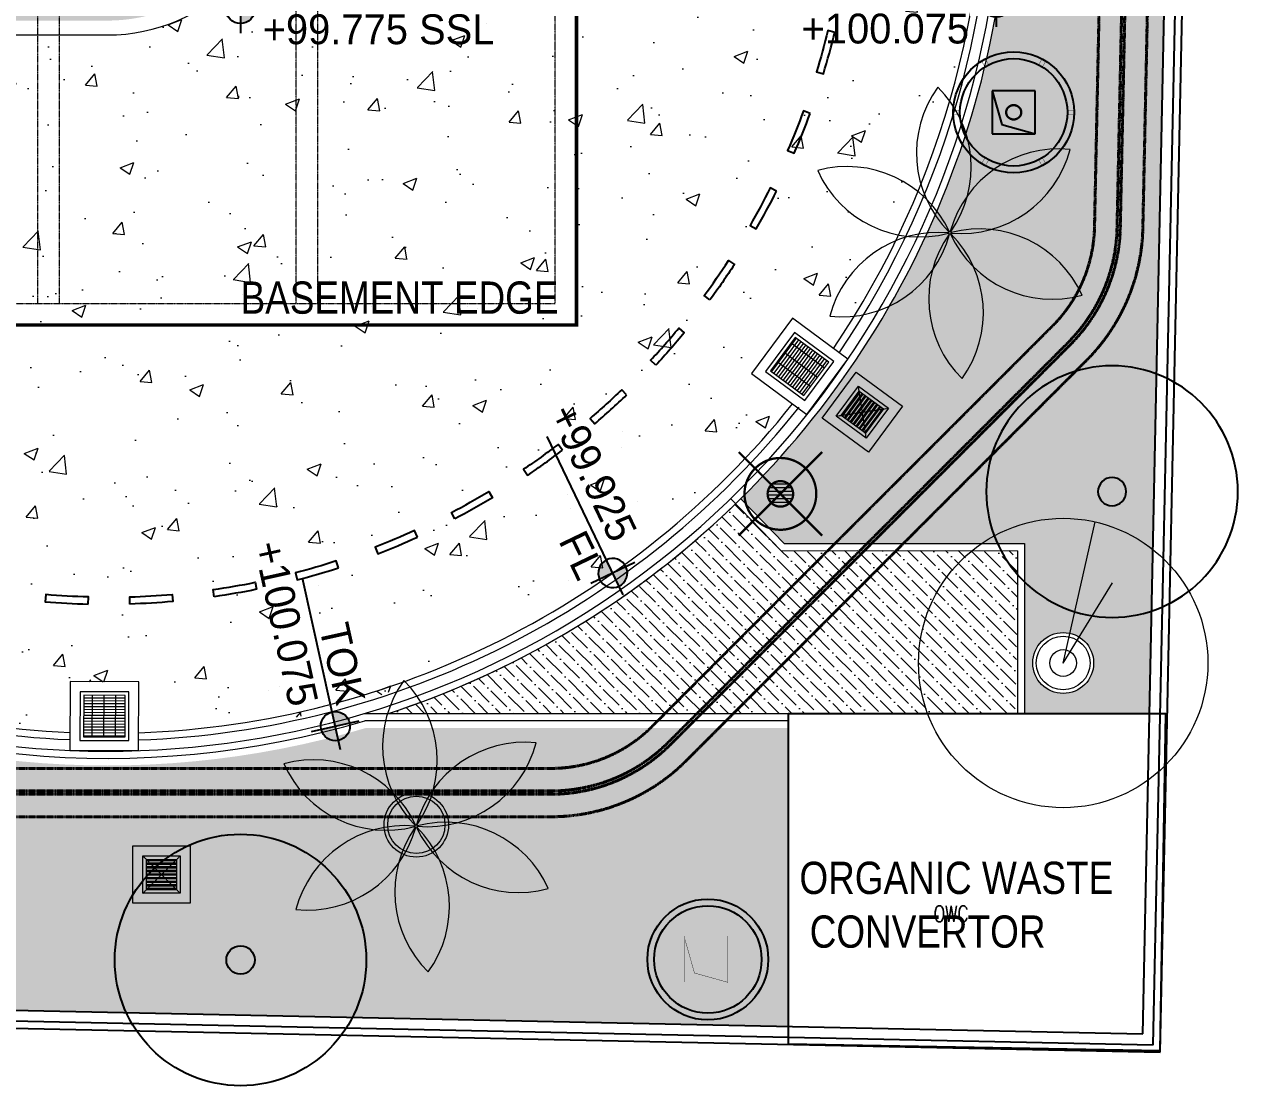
# Model space of a CAD drawing. Header units: millimetres. Extents: x 7964926 to 16080295, y -6277184 to -2986664.
# Drawn here: x 8158425 to 8175355, y -3153706 to -3138886 of the extents above; entities that cross this region are included whole.
import ezdxf

# ---------------------------------------------------------------- set-up
doc = ezdxf.new("R2010")
doc.units = ezdxf.units.MM
doc.header["$LTSCALE"] = 2000
doc.header["$MEASUREMENT"] = 0
for name, pattern in [('( Hidden )', [0.375, 0.25, -0.125]), ('1', [0, 0, 0]), ('DASHDOT', [1, 0.5, -0.25, 0, -0.25]), ('HIDDEN', [0.375, 0.25, -0.125])]:
    doc.linetypes.add(name, pattern=pattern)
for name, color, linetype in [('a-ele 1', 8, 'Continuous'), ('a-text m', 8, 'Continuous'), ('E-TRANCH', 8, 'Continuous'), ('L - proposed trees', 74, 'Continuous'), ('L-FL', 7, 'Continuous'), ('PS$RCP', 8, 'DASHDOT')]:
    doc.layers.add(name, color=color, linetype=linetype)
for name, color, linetype, lineweight in [('BASEMENT EDGE', 4, 'Continuous', 5), ('L - paving', 9, 'Continuous', 5), ('L- existing trees', 76, 'Continuous', 18), ('L-CHAMBERS', 50, 'Continuous', 5), ('L-compound wall', 7, 'Continuous', 20), ('L-ELE 1', 24, 'Continuous', 20), ('L-ELE 2', 30, 'Continuous', 15), ('L-ELE 3', 40, 'Continuous', 9), ('L-ELE 4', 27, 'Continuous', 9), ('L-kerb', 24, 'Continuous', 13), ('L-lights', 213, 'Continuous', 0), ('L-Paver 400x400', 250, '1', 13), ('L-SHRUBS', 96, 'Continuous', 18), ('L-TEXT', 7, 'Continuous', 20), ('STR-Podium Beam', 8, 'Continuous', 15), ('STR-Retaining Wall', 250, 'HIDDEN', 15)]:
    doc.layers.add(name, color=color, linetype=linetype, lineweight=lineweight)
doc.styles.add('a-100 txt m', font='romans.shx', dxfattribs={"width": 0.75, "height": 300})
doc.styles.add('Arial narrow', font='ARIALN.TTF')
doc.styles.add('Century Gothic', font='GOTHIC.TTF')
doc.styles.get("Standard").update_dxf_attribs({"font": 'romans.shx', "width": 0.75})
pattern_1 = [(90, (0, 0), (-141.4213562, 141.4213562), [37.5, -245.3427126]), (45, (0, 0), (-141.4213562373095, 141.4213562373095), [37.5, -162.5]), (135, (0, 0), (-141.4213562373095, -141.4213562373095), [37.5, -162.5])]

# ---------------------------------------------------------------- blocks, each defined once
blk = doc.blocks.new('ertrt')
at = {"layer": 'L- existing trees', "color": 76, "lineweight": 5, "ltscale": 100}
for q in [(0.06719780142966947, 0.2962237633664886), (0.1037855794874414, 0.168169773592127)]:
    blk.add_line((1.77635683940025e-15, 8.881784197001252e-16), q, dxfattribs=at)
blk.add_circle((1.77635683940025e-15, 8.881784197001252e-16), 0.3037500000000001, dxfattribs=at)
at = {"layer": 'L- existing trees', "color": 42, "lineweight": 5, "ltscale": 100}
blk.add_circle((1.77635683940025e-15, 8.881784197001252e-16), 0.02806585742770773, dxfattribs=at)
blk = doc.blocks.new('tree14 pp')
at = {"layer": 'L - proposed trees', "ltscale": 2000}
for radius in [1275.302534825622, 143.4666385081149]:
    blk.add_circle((-1172.818588513415, 1330.713593520573), radius, dxfattribs=at)
blk = doc.blocks.new('plam 1')
at = {"layer": 'L- existing trees'}
blk.add_circle((18691.24329189213, 10681.50307737615), 0.01259822064505469, dxfattribs=at)
for centre, major_axis, ratio, start_param, end_param in [((18692.18483846516, 10682.00705469291), (-0.7551500129593981, 0.7551500129593984), 0.9999999999221821, -0.142479172760305, 1.26503951691869), ((18690.59946198878, 10682.35859462703), (-0.7571085495885552, 0.7571085495885551), 0.9999999999214267, 3.013099626958253, 4.416231272074521), ((18691.27760801913, 10682.57046928463), (-0.755150012958269, 0.7551500129582689), 0.9999999999264555, 0.9047183779975385, 2.31223706823846), ((18690.18047726691, 10681.37326294998), (-0.7571085495863722, 0.7571085495863723), 0.9999999999260709, 4.060297177710615, 5.463428823434016), ((18692.15052233815, 10680.93966278443), (-0.755150012960137, 0.7551500129601366), 0.9999999999209107, -1.189676724922368, 0.2178419665983262), ((18691.66227661401, 10682.48840905321), (-0.7571085495877312, 0.7571085495877311), 0.9999999999241717, 1.965902074801756, 3.369033721785306), ((18690.82430717025, 10680.51774569909), (-0.7571085495877312, 0.7571085495877311), 0.9999999999241717, -1.175690578788037, 0.2274410681955126), ((18690.33606144613, 10682.06649196788), (-0.7551500129593878, 0.7551500129593877), 0.999999999925126, 1.951915928665749, 3.35943462018723), ((18691.8871217955, 10680.64756012527), (-0.7571085495885552, 0.7571085495885551), 0.9999999999214267, -0.1284930266315407, 1.274638618484728), ((18690.3017453191, 10680.9991000594), (-0.7551500129585874, 0.7551500129585873), 0.9999999999256194, 2.999113480829971, 4.406632170507497), ((18692.3061065174, 10681.63289180233), (-0.7571085495892501, 0.75710854958925), 0.9999999999211854, 0.9187045241248621, 2.321836169841844), ((18691.20897576513, 10680.43568546768), (-0.7551500129613562, 0.7551500129613561), 0.9999999999224967, 4.04631103158885, 5.453829721822878)]:
    blk.add_ellipse(centre, major_axis=major_axis, ratio=ratio, start_param=start_param, end_param=end_param, dxfattribs=at)
blk = doc.blocks.new('cb 1')
at = {"layer": 'L-Paver 400x400', "true_color": 0x636466}
h = blk.add_hatch(dxfattribs=at)
h.set_pattern_fill('GRATE', color=251, scale=1300)
h.set_pattern_definition([(0, (0, 0), (0, 40.625), []), (90, (0, 0), (-162.5, 9.950255243072245e-15), [])])
h.paths.add_polyline_path([(8080577.548487278, -3139539.649760513), (8079997.548487278, -3139539.649760513), (8079997.548487278, -3140119.649760513), (8080577.548487278, -3140119.649760513)])
at = {"layer": 'L-CHAMBERS', "color": 8}
blk.add_lwpolyline([(8079807.548487278, -3140309.649760513), (8080767.548487278, -3140309.649760513), (8080767.548487278, -3139349.649760513), (8079807.548487278, -3139349.649760513)], close=True, dxfattribs=at)
at = {"layer": 'L-CHAMBERS', "color": 37}
for points in [[(8079947.548487278, -3140169.649760513), (8080627.548487278, -3140169.649760513), (8080627.548487278, -3139489.649760513), (8079947.548487278, -3139489.649760513)], [(8079997.548487278, -3140119.649760513), (8080577.548487278, -3140119.649760513), (8080577.548487278, -3139539.649760513), (8079997.548487278, -3139539.649760513)]]:
    blk.add_lwpolyline(points, close=True, dxfattribs=at)
blk = doc.blocks.new('CHAMBERS')
at = {"layer": 'L-Paver 400x400', "true_color": 0x636466}
h = blk.add_hatch(dxfattribs=at)
h.set_pattern_fill('ANSI32', color=251, scale=135, angle=315)
h.set_pattern_definition([(0, (0.4799343226477504, 1.417475164402276), (1.4210854715202e-14, 50.62500000000001), []), (0, (17.35493429470807, -15.45752480719239), (1.4210854715202e-14, 50.62500000000001), [])])
h.paths.add_polyline_path([(7999084.227367846, -3148057.704323237), (7998664.227367677, -3148057.704323237), (7998664.227367676, -3148477.704323041), (7999084.227367845, -3148477.704323041)])
at = {"layer": 'L-CHAMBERS', "color": 42}
for points in [[(7999274.227367846, -3148667.704323237), (7998474.227367848, -3148667.704323237), (7998474.227367848, -3147867.704323237), (7999274.227367846, -3147867.704323237)], [(7999134.227367846, -3148527.704323237), (7998614.227367848, -3148527.704323237), (7998614.227367848, -3148007.704323237), (7999134.227367846, -3148007.704323237)], [(7999084.227367846, -3148477.704323237), (7998664.227367848, -3148477.704323237), (7998664.227367848, -3148057.704323237), (7999084.227367846, -3148057.704323237)]]:
    blk.add_lwpolyline(points, close=True, dxfattribs=at)
at = {"layer": 'L-Paver 400x400', "color": 251, "linetype": '( Hidden )', "ltscale": 0.005, "true_color": 0x636466}
for p, q in [((7998614.227367848, -3148007.704323238), (7999134.227367847, -3148527.704323237)), ((7998614.227367847, -3148527.704323237), (7999134.227367847, -3148007.704323237))]:
    blk.add_line(p, q, dxfattribs=at)
blk = doc.blocks.new('A$C3B983C50')
at = {"layer": 'PS$RCP', "linetype": 'ByBlock', "const_width": 5}
for points in [[(-447.8557621135325, 715.7089344431206), (-400.9807621135325, 634.5190528383293)], [(-395.8942378864661, 745.7089344431205), (-349.0192378864662, 664.5190528383292)], [(395.8942378864674, 745.7089344431199), (349.0192378864673, 664.5190528383288)], [(447.8557621135336, 715.7089344431198), (400.9807621135336, 634.5190528383287)], [(-843.75, 30.0000000000001), (-750, 30.0000000000001)], [(843.75, 29.99999999999979), (750, 29.99999999999979)], [(-843.75, -29.9999999999999), (-750, -29.9999999999999)], [(843.75, -30.00000000000021), (750, -30.00000000000021)], [(-447.8557621135334, -715.70893444312), (-400.9807621135333, -634.519052838329)], [(-395.8942378864671, -745.70893444312), (-349.019237886467, -664.519052838329)], [(395.8942378864666, -745.7089344431201), (349.0192378864666, -664.519052838329)], [(447.8557621135329, -715.7089344431203), (400.9807621135329, -634.519052838329)]]:
    blk.add_lwpolyline(points, dxfattribs=at)
at = {"layer": 'PS$RCP', "color": 47, "linetype": 'ByBlock'}
blk.add_lwpolyline([(-299.9999999776483, -300.0000001089647), (299.9999999701977, -300.0000001080334), (299.9999999776483, 299.9999998789281), (-299.9999999701977, 299.9999998761341)], close=True, dxfattribs=at)
blk.add_lwpolyline([(-299.9999999701977, 299.9999998761341), (-167.1100230556912, -169.3367608031259), (299.9999999701977, -300.0000001080334)], dxfattribs=at)
at = {"layer": 'PS$RCP', "linetype": 'Continuous'}
for radius in [843.75, 750]:
    blk.add_circle((0, 0), radius, dxfattribs=at)
at = {"layer": 'PS$RCP', "color": 47, "linetype": 'ByBlock'}
for radius in [105, 100]:
    blk.add_circle((0, 0), radius, dxfattribs=at)
blk = doc.blocks.new('finish lvl')
h = blk.add_hatch(color=256)
edge = h.paths.add_edge_path()
edge.add_ellipse((0.03779312691722225, 0.003030802937928456), major_axis=(-0.030468540123942, 0.030468540123942), ratio=0.9999999999984531, start_angle=-45.0000000000443, end_angle=45.00000000010281)
edge.add_line((-0.005295895751714852, 0.003030802937701083), (0.03779312691722236, 0.003030802937701083))
edge.add_line((0.03779312691722225, 0.003030802937928456), (0.03779312691722225, 0.04611982560686556))
edge = h.paths.add_edge_path()
edge.add_ellipse((0.03779312691722225, 0.003030802937928456), major_axis=(-0.030468540123909, 0.030468540123909), ratio=0.9999999999995983, start_angle=134.9999999999885, end_angle=224.999999999953)
edge.add_line((0.0808821495866141, 0.003030802938383204), (0.03779312691767689, 0.003030802938383204))
edge.add_line((0.03779312691722225, 0.003030802937928456), (0.03779312691722225, -0.04005821973088135))
for p, q in [((0.03779312691676751, 0.07484584072017242), (0.03779312691722225, -0.06878423484386076)), ((-0.03402191086343009, 0.00303080293815583), (0.4857257542894331, 0.003030802937473709))]:
    blk.add_line(p, q)
blk.add_ellipse((0.037793126917677, 0.00303080293815583), major_axis=(-0.030468540123953, 0.030468540123953), ratio=0.9999999999978331, start_param=1.570796326794534, end_param=7.85398163397412)
at = {"layer": 'L-FL'}
for tag, p in [('%%P0.00', (0.1256311287966128, 0.03566715156830469)), ('FIN.LVL.', (0.1074625354408454, -0.1030079454646966))]:
    blk.add_attdef(tag, p, '', height=0.08000000000000004, dxfattribs=at)
blk = doc.blocks.new('PL')
at = {"layer": 'L-lights'}
h = blk.add_hatch(dxfattribs=at)
h.set_pattern_fill('ANSI31', color=256, scale=32.5, style=0)
h.set_pattern_definition([(45, (5.943405767538934e-11, 1.438422714272747e-11), (-72.96458098368686, 72.96458098368687), [])])
edge = h.paths.add_edge_path()
edge.add_arc((-1.980708930204855e-10, -4.792233276873503e-11), 358.6952379030135, 89.65216382012761, 276.0669623147895)
edge.add_arc((-2.005542398819671e-10, -4.804645570288812e-11), 358.6952379030137, 276.0669623147899, 449.6521638201272)
at = {"layer": 'L-lights', "const_width": 65}
for points in [[(1.270153404675511e-09, -1658.684768646848), (1.270153404675511e-09, 1658.684768646877)], [(1658.676649893507, -2.17758473526645), (-1658.692887400218, -2.17758473526645)]]:
    blk.add_lwpolyline(points, dxfattribs=at)
for points in [[(6.123636782694438, 1008.676649893462, 1.057607136263516), (106.6097079497425, -1003.045588763812, 0.9455306849885294)], [(2.177584735642948, 358.6886279476718, 1.057607136266735), (37.91075155247358, -356.686204682835, 0.945530684985646)]]:
    blk.add_lwpolyline(points, format="xyb", close=True, dxfattribs=at)

msp = doc.modelspace()

# ---------------------------------------------------------------- hatches: boundary and pattern name
at = {"layer": 'L - paving'}
h = msp.add_hatch(dxfattribs=at)
h.set_pattern_fill('AR-CONC', color=252, scale=275)
h.set_pattern_definition([(49.99999999999999, (0, 0), (1972.465502152072, -172.5683712021365), [206.25, -2268.75]), (355, (0, 0), (-381.56616743575, 2068.528367675033), [165, -1815]), (100.45144446, (164.37212275, -14.380696), (1590.899328499558, 1895.959975163731), [175.285528, -1928.140808]), (46.18420000000002, (0, 550), (2934.913659346824, -455.1780221809605), [309.3749999999999, -3403.125]), (96.63563549, (244.57604875, 512.06840575), (2570.320350604128, 2678.826152130014), [262.9284405, -2892.21284]), (351.1841639899999, (0, 550), (2570.320348900626, 2678.826150742473), [247.5, -2722.50000275]), (21, (275, 412.5), (1641.49439332577, -1107.201949329682), [206.25, -2268.75]), (326.0000000000001, (275, 412.5), (669.1171627843497, 1994.162623878846), [165, -1815]), (71.45144474, (411.7911985, 320.2331715), (2310.61153600742, 886.9606702174731), [175.2855225, -1928.140808]), (37.50000000000001, (0, 0), (33.43960212254934, 915.4580980361065), [0, -1793, 0, -1842.5, 0, -1821.875]), (7.499999999999999, (0, 0), (723.4412279659086, 1084.632207676491), [0, -1050.5, 0, -1751.75, 0, -694.375]), (327.5, (-613.25, 0), (1468.011699474125, -62.02589726954433), [0, -687.5, 0, -2145, 0, -2846.25]), (317.5, (-888.25, 0), (1603.761965691562, 275.2887014138738), [0, -893.75, 0, -1424.5, 0, -2021.25])])
h.paths.add_polyline_path([(8168692.175101224, -3143616.176616367), (8168699.449197595, -3143606.358822353), (8168695.812149408, -3143611.267719359)], flags=17)
edge = h.paths.add_edge_path()
edge.add_line((8169135.170489878, -3144212.33505545), (8169118.740869844, -3144165.405962321))
edge.add_line((8169118.740869844, -3144165.405962321), (8168580.636543698, -3143766.719381657))
edge.add_line((8168580.636543698, -3143766.719381657), (8169152.139017499, -3142995.366724025))
edge.add_line((8169152.139017499, -3142995.366724025), (8169722.44974506, -3143417.915331866))
edge.add_arc((8159586.25362648, -3136538.959870073), 12249.9999999861, 325.8371226123811, 364.2634128656642)
edge.add_line((8171802.355537636, -3135628.271067067), (8171101.505877797, -3135710.686644808))
edge.add_line((8171101.505877797, -3135710.686644808), (8170989.388361608, -3134757.256174052))
edge.add_line((8170989.388361608, -3134757.256174052), (8171693.528975233, -3134674.453600537))
edge.add_arc((8159583.392409566, -3136539.643621836), 12252.93195340092, 8.755831292089558, 27.28659865491887)
edge.add_arc((8174236.253626444, -3128947.681980285), 4249.999999980525, 181.2232828705653, 207.6867239223917, ccw=False)
edge.add_line((8169987.222240953, -3129038.413920314), (8169986.253626466, -3128209.524628223))
edge.add_line((8169986.253626466, -3128209.524628223), (8162086.253626466, -3128186.995951962))
edge.add_line((8162086.253626466, -3128186.995951962), (8162086.253626466, -3136538.959870067))
edge.add_arc((8159586.253626465, -3136538.959870066), 2500.000000000931, -85.4282847181787, 0, ccw=False)
edge.add_line((8159785.520734614, -3139031.005740353), (8151791.316827725, -3139038.959870066))
edge.add_line((8151791.316827725, -3139038.959870066), (8151791.382224033, -3146938.959870067))
edge.add_arc((8151949.119998452, -3151462.905597787), 4526.69483760834, 59.311359932071696, 91.9969401690206, ccw=False)
edge.add_arc((8159586.253626464, -3136538.959870077), 12249.99999999102, 244.2246613148839, 267.5538064820269)
edge.add_line((8159063.409394241, -3148777.796984305), (8159066.017918176, -3148063.850479904))
edge.add_line((8159066.017918176, -3148063.850479904), (8160026.011510578, -3148067.357978363))
edge.add_line((8160026.011510578, -3148067.357978363), (8160023.326204197, -3148802.319647288))
edge.add_arc((8159841.936883054, -3137103.015957958), 11700.70976056549, 270.8882588393903, 322.5840293175567)
h = msp.add_hatch(dxfattribs=at)
h.set_pattern_fill('ANSI36', color=256, scale=1000, angle=90)
h.set_pattern_definition([(135, (0.2591901458799839, 0.0002133408561348915), (-243.0679560328757, 66.29126073623885), [312.5, -62.5, 0, -62.5])])
edge = h.paths.add_edge_path()
edge.add_line((8163500.843969392, -3148511.442678222), (8172260.220562833, -3148511.442430477))
edge.add_line((8172260.220562832, -3148511.442430477), (8172313.015721491, -3146233.768226773))
edge.add_line((8172313.015721491, -3146233.768226773), (8168992.497067194, -3146235.994200369))
edge.add_line((8168992.497067194, -3146235.994200368), (8168357.300081699, -3145580.890636109))
edge.add_arc((8159586.253626484, -3136534.966466644), 12599.99999996941, 288.1003221061395, 314.11611890298457, ccw=False)
at = {"layer": 'L-SHRUBS'}
h = msp.add_hatch(dxfattribs=at)
h.set_pattern_fill('GRASS', color=256, scale=200)
h.set_pattern_definition(pattern_1)
h.paths.add_polyline_path([(8172064.688625632, -3121109.735150275), (8171564.688625632, -3121109.735150275), (8171564.688625632, -3119109.735150275), (8172064.688625632, -3119109.735150275)], flags=16)
h.paths.add_polyline_path([(8171039.688625632, -3120859.735150275), (8171489.688625632, -3120859.735150275), (8171489.688625632, -3119359.735150275), (8171039.688625632, -3119359.735150275)], flags=16)
h.paths.add_polyline_path([(8170514.688625632, -3120859.735150275), (8170964.688625632, -3120859.735150275), (8170964.688625632, -3116159.735150275), (8170514.688625632, -3116159.735150275)], flags=16)
h.paths.add_polyline_path([(8171039.688625632, -3117659.735150275), (8171489.688625632, -3117659.735150275), (8171489.688625632, -3116159.735150275), (8171039.688625632, -3116159.735150275)], flags=16)
h.paths.add_polyline_path([(8172064.688625632, -3115909.735150275), (8171564.688625632, -3115909.735150275), (8171564.688625632, -3117909.735150275), (8172064.688625632, -3117909.735150275)], flags=16)
edge = h.paths.add_edge_path()
edge.add_arc((8172931.79601574, -3147803.865371738), 425, 0, 360)
h.paths.add_polyline_path([(8172141.137902237, -3134681.59017429), (8172935.29583325, -3134585.085352611), (8173031.800654929, -3135379.243283625), (8172237.642723914, -3135475.748105303)])
h.paths.add_polyline_path([(8171235.293757826, -3127409.5408945), (8170435.29375783, -3127409.5408945), (8170435.293757829, -3126609.540894499), (8171235.293757827, -3126609.5408945)])
h.paths.add_polyline_path([(8171260.132688898, -3114414.965160185), (8171260.1326889, -3115214.965160185), (8170460.1326889, -3115214.965160185), (8170460.1326889, -3114414.965160185)])
edge = h.paths.add_edge_path()
edge.add_line((8172392.497063826, -3146133.714922456), (8172392.497142162, -3148511.442427823))
edge.add_line((8172392.497142162, -3148511.442427823), (8174136.851525504, -3148511.442392833))
edge.add_line((8174136.851525504, -3148511.442392833), (8175105.255327307, -3103709.965291404))
edge.add_line((8175105.255327307, -3103709.965291404), (8170336.25362646, -3103709.965291397))
edge.add_line((8170336.25362646, -3103709.965291397), (8170336.253626464, -3128755.671204052))
edge.add_arc((8174397.695623318, -3128911.994943041), 4064.449311429441, 177.7957899118176, 210.0434741121496)
edge.add_arc((8159586.253626461, -3136534.966466619), 12600.0000000041, -40.52490608368771, 26.32729065053519, ccw=False)
edge.add_line((8169163.810774021, -3144722.175947592), (8168428.816890081, -3145510.994258964))
edge.add_line((8168428.816890081, -3145510.994258964), (8169034.797492292, -3146135.965820995))
edge.add_line((8169034.797492292, -3146135.965820995), (8172392.497063826, -3146133.714922456))
h = msp.add_hatch(dxfattribs=at)
h.set_pattern_fill('GRASS', color=256, scale=200)
h.set_pattern_definition(pattern_1)
h.paths.add_polyline_path([(8138297.802932838, -3138834.966466621), (8139097.802932836, -3138834.966466621), (8139097.802932836, -3138314.966466621), (8138297.802932838, -3138314.966466621)], flags=17)
edge = h.paths.add_edge_path()
edge.add_arc((8131487.941204141, -3138133.839949165), 794.3176598312729, 190.9679313982141, 298.03291581025553, ccw=False)
edge.add_arc((8131487.94120582, -3138133.839957842), 794.3176598305531, 190.9679307607101, 298.0329171423803)
edge.add_line((8131861.253626471, -3138834.96646662), (8151974.741020129, -3138834.96646662))
edge.add_line((8151974.741020129, -3138834.96646662), (8151974.741020129, -3138409.964895028))
edge.add_line((8151974.741020129, -3138409.964895028), (8130799.415597391, -3138409.965770769))
edge.add_arc((8132010.013566937, -3136924.330171246), 1916.418685579918, 230.8244861270405, 265.5479976046821)
h.paths.add_polyline_path([(8160841.67282026, -3134822.165058842), (8160041.672820261, -3134822.165058842), (8160041.672820261, -3134022.165058842), (8160841.672820258, -3134022.165058842)], flags=16)
edge = h.paths.add_edge_path()
edge.add_arc((8159586.253626465, -3136534.966466617), 2300.000000000243, 270.0000449886278, 359.9999999999072)
edge.add_line((8161886.253626466, -3136534.966466621), (8161886.253626468, -3127603.958694183))
edge.add_line((8161886.253626468, -3127603.958694183), (8160862.632688902, -3127603.958694183))
edge.add_line((8160862.632688902, -3127603.958694183), (8160862.632688902, -3128263.958694183))
edge.add_line((8160862.632688902, -3128263.958694183), (8160062.632688905, -3128263.958694184))
edge.add_line((8160062.632688905, -3128263.958694184), (8160062.632688904, -3127603.958694183))
edge.add_line((8160062.632688904, -3127603.958694183), (8153561.253626473, -3127603.958694185))
edge.add_line((8153561.253626473, -3127603.958694185), (8153561.253626473, -3125909.965291601))
edge.add_line((8153561.253626473, -3125909.965291601), (8152811.253626473, -3125909.9652916))
edge.add_line((8152811.253626473, -3125909.9652916), (8152811.253626473, -3125209.9652916))
edge.add_line((8152811.253626473, -3125209.9652916), (8152806.351444778, -3125209.9652916))
edge.add_line((8152806.351444778, -3125209.9652916), (8152806.351444777, -3126003.627777384))
edge.add_line((8152806.351444777, -3126003.627777384), (8152006.351444781, -3126003.627777384))
edge.add_line((8152006.351444781, -3126003.627777384), (8152006.35146542, -3125334.965910795))
edge.add_line((8152006.35146542, -3125334.965910795), (8146236.117130095, -3125334.979717472))
edge.add_line((8146236.117130095, -3125334.979717472), (8146236.117109454, -3126284.972144156))
edge.add_line((8146236.117109454, -3126284.972144156), (8151136.026061631, -3126284.958337268))
edge.add_line((8151136.026061631, -3126284.958337268), (8151136.089312258, -3128709.96524072))
edge.add_line((8151136.089312258, -3128709.96524072), (8154636.19037585, -3128709.96524072))
edge.add_line((8154636.19037585, -3128709.96524072), (8154636.158750542, -3129609.965332882))
edge.add_line((8154636.158750542, -3129609.965332882), (8159211.222001158, -3129609.965332883))
edge.add_line((8159211.222001158, -3129609.965332883), (8159211.253626466, -3130634.965291602))
edge.add_line((8159211.253626466, -3130634.965291602), (8159036.256720354, -3130634.962834333))
edge.add_line((8159036.256720354, -3130634.962834333), (8159036.256720354, -3137384.962834334))
edge.add_line((8159036.256720354, -3137384.962834334), (8159211.253626466, -3137384.96646662))
edge.add_line((8159211.253626466, -3137384.96646662), (8159211.253626473, -3138409.965199811))
edge.add_line((8159211.253626473, -3138409.965199811), (8152775.14990015, -3138409.965465987))
edge.add_line((8152775.14990015, -3138409.965465987), (8152775.14990015, -3138834.96646662))
edge.add_line((8152775.14990015, -3138834.96646662), (8159586.255432425, -3138834.966466618))
h = msp.add_hatch(dxfattribs=at)
h.set_pattern_fill('GRASS', color=256, scale=200)
h.set_pattern_definition([(90, (-74478.60087377392, 204235.0710853068), (-141.4213562, 141.4213562), [37.5, -245.3427126]), (45, (-74478.60087377392, 204235.0710853068), (-141.4213562373095, 141.4213562373095), [37.5, -162.5]), (135, (-74478.60087377392, 204235.0710853068), (-141.4213562373095, -141.4213562373095), [37.5, -162.5])])
h.paths.add_polyline_path([(8146777.276696373, -3148633.548950177), (8146777.276696373, -3147833.548950177), (8147577.27669637, -3147833.548950177), (8147577.27669637, -3148633.548950177)])
h.paths.add_polyline_path([(8124180.375164612, -3148358.548970817), (8124180.375164612, -3147558.548970817), (8124980.37516461, -3147558.548970817), (8124980.37516461, -3148358.548970817)])
edge = h.paths.add_edge_path()
edge.add_arc((8151994.975736673, -3151184.966466623), 3800.000000003782, 62.6078948156339, 89.99999999998596)
edge.add_line((8151994.975736674, -3147384.96646662), (8110676.190326478, -3147384.96646662))
edge.add_line((8110676.190326478, -3147384.96646662), (8110676.190326476, -3148634.966425343))
edge.add_line((8110676.190326476, -3148634.966425343), (8151439.850234779, -3148634.966425342))
edge.add_arc((8151439.850234783, -3149934.966425341), 1299.999999999534, -94.13726693954641, 90.0000000002052, ccw=False)
edge.add_arc((8119091.103002861, -3150316.085970914), 32267.9467817957, 356.1086865396051, 358.37420985212555, ccw=False)
edge.add_line((8151284.658585117, -3152505.918951986), (8159891.868383001, -3152685.90998502))
edge.add_line((8159891.868383001, -3152685.90998502), (8159891.868412975, -3152685.9085515))
edge.add_line((8159891.868412975, -3152685.9085515), (8169090.584067665, -3152878.270387234))
edge.add_line((8169090.584067665, -3152878.270387234), (8169090.871898463, -3148711.442494051))
edge.add_line((8169090.871898463, -3148711.442494051), (8163195.052155473, -3148711.442688296))
edge.add_arc((8159586.253626463, -3136534.966466616), 12700.0000000042, 242.60789481565018, 286.5084868015714, ccw=False)

# ---------------------------------------------------------------- linework, layer by layer
at = {"layer": 'a-ele 1'}
msp.add_lwpolyline([(8174287.506349836, -3153214.971842299), (8174365.929104507, -3148511.442388237), (8169090.871891875, -3148511.442494051), (8169090.872037228, -3153122.532131824)], close=True, dxfattribs=at)
at = {"layer": 'BASEMENT EDGE', "color": 2, "linetype": '( Hidden )', "ltscale": 0.01, "const_width": 50}
msp.add_lwpolyline([(7981805.827278946, -3086059.967953469), (7976491.006109476, -3129797.46565373), (7978510.206521805, -3129797.46565373), (7978510.206521805, -3137797.465291389), (7982586.190326475, -3137797.465291393), (7982586.190326475, -3145584.965291392), (8038276.190326475, -3145584.965291392), (8038276.190326475, -3143084.965291393), (8166136.190326478, -3143084.965291393), (8166136.191441908, -3086059.965282003)], close=True, dxfattribs=at)
at = {"layer": 'E-TRANCH', "linetype": 'HIDDEN', "ltscale": 0.005}
for points in [[(8054456.308664521, -3150295.704028474), (8108928.356868251, -3150724.243818369, 0.1342539709731002), (8110101.874288439, -3150416.222482182), (8111699.50955183, -3149493.827333104, -0.1316524976123824), (8112549.50955047, -3149266.070519838), (8165776.881539777, -3149266.070519838, 0.1989123673797139), (8167191.095112538, -3148680.284077908), (8172778.487110624, -3143092.892079822, 0.1934301137967598), (8173363.827669068, -3141720.908060034), (8173934.040535343, -3114721.534767324)], [(8054456.308664521, -3150310.704809632), (8108928.203493815, -3150739.243031196, 0.1342539709731081), (8110109.374286925, -3150429.212860617), (8111707.009550313, -3149506.81771154, -0.1316524976123668), (8112549.50955047, -3149281.070516811), (8165776.881539777, -3149281.070516811, 0.1989123673797054), (8167201.701712115, -3148690.890677485), (8172789.093710201, -3143103.498679399, 0.1934301137967237), (8173378.824321915, -3141721.224781615), (8173949.037188189, -3114721.851488913)], [(8054456.308664521, -3150610.720493478), (8108925.136004473, -3151039.227348434, 0.1342539709731745), (8110259.374286994, -3150689.020481865), (8111857.009550342, -3149766.625332811, -0.13165249761225), (8112549.509550476, -3149581.070516943), (8165776.881539777, -3149581.070516943, 0.1989123673797447), (8167413.833746565, -3148903.022711934), (8173001.225744651, -3143315.630713848, 0.1934301137967891), (8173678.757439526, -3141727.559214529), (8174248.970305796, -3114728.185921969)], [(8054456.308664521, -3150625.721277516), (8108924.982630008, -3151054.226564141, 0.134253970973207), (8110266.874286921, -3150702.010862794), (8111864.509550267, -3149779.615713741, -0.1316524976123132), (8112549.509550477, -3149596.070516795), (8165776.881539777, -3149596.070516795, 0.1989123673797757), (8167424.440348178, -3148913.629313547), (8173011.832346264, -3143326.237315462, 0.1934301137968721), (8173693.754095253, -3141727.875936171), (8174263.966961522, -3114728.502643618)], [(8054456.308664521, -3150655.722845714), (8108924.675881076, -3151084.224995678, 0.1342539709731537), (8110281.874286834, -3150727.991624756), (8111879.509550177, -3149805.596475706, -0.1316524976123722), (8112549.509550479, -3149626.070516622), (8165776.881539777, -3149626.070516622, 0.1989123673797775), (8167445.653551491, -3148934.84251686), (8173033.045549577, -3143347.450518774, 0.1934301137968158), (8173723.747406826, -3141728.509379459), (8174293.960273095, -3114729.13608692)], [(8054456.308664521, -3150670.723630064), (8108924.522506607, -3151099.224211697, 0.1342539709731088), (8110289.374286916, -3150740.982005955), (8111887.009550257, -3149818.586856906, -0.1316524976124239), (8112549.50955048, -3149641.070516786), (8165776.881539777, -3149641.070516786, 0.1989123673797341), (8167456.260153324, -3148945.449118694), (8173043.65215141, -3143358.057120608, 0.1934301137968473), (8173738.744062864, -3141728.826101108), (8174308.956929133, -3114729.452808576)], [(8054456.308664521, -3150970.739316728), (8108921.455017236, -3151399.208531752, 0.1342539709730694), (8110439.374288396, -3151000.789629642), (8112037.009551694, -3150078.394480618, -0.1316524976123032), (8112549.509550497, -3149941.070519735), (8165776.881539777, -3149941.070519735, 0.1989123673796845), (8167668.392189765, -3149157.581155135), (8173255.784187852, -3143570.18915705, 0.1934301137968262), (8174038.677183291, -3141735.160534082), (8174608.890049556, -3114735.787241692)], [(8054456.308664521, -3150985.740100914), (8108921.301642769, -3151414.207747607, 0.1342539709730478), (8110446.874288396, -3151013.780010698), (8112044.509551692, -3150091.384861676, -0.1316524976123685), (8112549.509550499, -3149956.070519735), (8165776.881539777, -3149956.070519735, 0.1989123673796964), (8167678.998791483, -3149168.187756853), (8173266.39078957, -3143580.795758768, 0.1934301137968125), (8174053.673839165, -3141735.477255727), (8174623.88670543, -3114736.103963344)]]:
    msp.add_lwpolyline(points, format="xyb", dxfattribs=at)
at = {"layer": 'L - paving'}
msp.add_arc((8159586.253626466, -3136534.96646662), 12600, 288.0760875908024, 314.1161189029713, dxfattribs=at)
at = {"layer": 'L-compound wall', "color": 7, "lineweight": 25}
for p, q in [((8174042.439517401, -3152981.821897974), (8174850.622050751, -3114714.627860888)), ((8174189.239521036, -3153134.924523263), (8174997.482449672, -3114864.870787915)), ((8108738.321183613, -3151616.204468373), (8174042.439517401, -3152981.821897974)), ((8108735.986214809, -3151766.188434028), (8174189.239521036, -3153134.924523263))]:
    msp.add_line(p, q, dxfattribs=at)
at = {"layer": 'L-compound wall', "lineweight": 25}
msp.add_lwpolyline([(8175893.586245873, -3077164.374301981), (7980862.945159239, -3077508.090668121), (7978305.124828079, -3097896.607832287), (7976331.01029449, -3114636.526972916), (7971810.414036102, -3151672.070342278), (7992932.742771153, -3151954.453417468), (8024764.788228069, -3151685.265464583), (8063758.699941444, -3151406.280851228), (8108734.296880024, -3151866.177734863), (8174286.973501227, -3153236.992930519), (8175095.256693388, -3114965.032729664), (8270296.784206889, -3115122.376169953), (8270280.009804663, -3116338.856435483), (8274728.881882717, -3116451.333088821), (8275279.372631292, -3076529.724445269), (8270829.795642485, -3076468.367926075)], close=True, dxfattribs=at)
msp.add_lwpolyline([(8270829.928331669, -3076468.36793568), (8270829.928331386, -3076468.367935676), (8175893.718934774, -3077164.374311582), (7980863.07784814, -3077508.090677722), (7978305.25751698, -3097896.607841888), (7976331.142983392, -3114636.526982518), (7971810.546725001, -3151672.070351879), (7992932.875460055, -3151954.45342707), (8024764.920916971, -3151685.265474184), (8063758.832630344, -3151406.280860829), (8108734.429568924, -3151866.177744464), (8174287.106190126, -3153236.992940121), (8175095.389382288, -3114965.032739266), (8270296.916895788, -3115122.376179554), (8270280.142493565, -3116338.856445082)], dxfattribs=at)
at = {"layer": 'L-ELE 1'}
msp.add_line((8131776.239920398, -3139034.96646662), (8159586.253626466, -3139034.96646662), dxfattribs=at)
msp.add_arc((8159586.253626466, -3136534.96646662), 2500, 270, 0, dxfattribs=at)
at = {"layer": 'L-ELE 2'}
for centre, radius in [((8172931.79601574, -3147803.865371738), 425), ((8172931.79601574, -3147803.865371738), 375), ((8163899.579087847, -3150064.289907238), 450), ((8163899.579087847, -3150064.289907238), 400)]:
    msp.add_circle(centre, radius, dxfattribs=at)
at = {"layer": 'L-ELE 3', "lineweight": 25}
for points in [[(8169741.773618188, -3138998.538524167), (8169644.601759553, -3138974.924335851, -0.01415236046659728), (8169487.981598742, -3139548.194757489), (8169583.661836799, -3139577.268664106, 0.01415236046659436)], [(8169398.453579282, -3140130.033318711), (8169304.571458675, -3140095.592827563, -0.01415236046659728), (8169084.191754602, -3140647.500099783), (8169175.975020882, -3140687.196850668, 0.01415236046659436)], [(8168929.506757788, -3141215.500037598), (8168840.116359353, -3141170.674189392, -0.01415236046659728), (8168558.798660025, -3141694.152176647), (8168645.509842278, -3141743.963529496, 0.01415236046659436)], [(8167999.057910815, -3142734.038789012), (8167918.52898634, -3142674.750574979, 0.01415236046659728), (8168257.182936382, -3142186.404024648), (8168340.937136568, -3142241.041319153, -0.01415236046659436)], [(8167244.895828728, -3143644.746575925), (8167171.580183595, -3143576.740574874, 0.01415236046659728), (8167563.234556897, -3143129.777821424), (8167640.28024368, -3143193.527034348, -0.01415236046659436)], [(8166836.50667404, -3144060.762393373), (8166767.155925907, -3143988.717450914, -0.01415236046659728), (8166327.515527651, -3144388.573889299), (8166392.679224368, -3144464.426988312, 0.01415236046659436)], [(8165939.907237854, -3144831.64407705), (8165879.139334388, -3144752.225805172, -0.01415236046659728), (8165397.141680364, -3145099.85651816), (8165453.319129985, -3145182.585558736, 0.01415236046659436)], [(8164438.842286453, -3145790.02761617), (8164392.370330613, -3145701.481823944, 0.01415236046659728), (8164910.554166149, -3145410.527594407), (8164961.961206138, -3145496.302393966, -0.01415236046659436)], [(8163915.189340197, -3146046.227643318), (8163873.801334241, -3145955.194501205, -0.01415236046659728), (8163326.065687498, -3146185.747125098), (8163362.237163484, -3146278.976006488, 0.01415236046659436)], [(8162812.993586812, -3146474.37906563), (8162782.154510535, -3146379.253089291, -0.01415236046659728), (8162211.879778307, -3146546.452314413), (8162237.287666658, -3146643.170664323, 0.01415236046659436)], [(8161078.396660432, -3146877.948761451), (8161064.077659976, -3146778.97923975, 0.01415236046659728), (8161649.590181317, -3146677.274085266), (8161669.485491503, -3146775.274986451, -0.01415236046659436)], [(8159317.435648005, -3146981.569286649), (8159320.048660614, -3146881.603431653, -0.01415236046659728), (8158726.648837974, -3146849.269214624), (8158718.384398486, -3146948.927124699, 0.01415236046659436)], [(8159900.401566491, -3146980.304405472), (8159897.354781829, -3146880.350830731, 0.01415236046659728), (8160490.608704679, -3146845.441890304), (8160499.3055267, -3146945.062998942, -0.01415236046659436)]]:
    msp.add_lwpolyline(points, format="xyb", close=True, dxfattribs=at)
at = {"layer": 'L-ELE 4', "color": 2, "linetype": '( Hidden )', "ltscale": 0.01, "const_width": 50}
msp.add_lwpolyline([(7981805.827280783, -3086059.967953469), (7976491.006111314, -3129797.46565373), (7978510.206523643, -3129797.46565373), (7978510.206523643, -3137797.465291389), (7982586.190328312, -3137797.465291393), (7982586.190328312, -3145584.965291392), (8038276.190328312, -3145584.965291392), (8038276.190328312, -3143084.965291393), (8166136.190328316, -3143084.965291393), (8166136.191443746, -3086059.965282003)], close=True, dxfattribs=at)
at = {"layer": 'L-kerb'}
for p, q in [((8168992.497067194, -3146235.994200369), (8168287.688600227, -3145509.097588762)), ((8169034.797492292, -3146135.965820995), (8168428.816888612, -3145510.994260411)), ((8169034.797492292, -3146135.965820995), (8172392.497063825, -3146133.714922455)), ((8172392.497063825, -3146133.714922455), (8172392.497142162, -3148511.442385275)), ((8168992.497067194, -3146235.994200369), (8172292.497067124, -3146233.781981848)), ((8172292.497067194, -3146235.994091646), (8172292.497142162, -3148511.442388569)), ((8169090.871891875, -3148511.442494051), (8163165.920830078, -3148511.442689257)), ((8169090.871895168, -3148611.442494051), (8163180.516006385, -3148611.442688776))]:
    msp.add_line(p, q, dxfattribs=at)
for radius, start, end in [(12600, 288.1003221061926, 27.39210518647057), (12500, 242.6078948135294, 27.39210518647057), (12350, 325.8179035106558, 4.328519242240712), (12350, 272.0268786222651, 321.4571633724024), (12350, 242.6078948135294, 267.5719955022961), (12600, 242.6078948135294, 286.5743260391471)]:
    msp.add_arc((8159586.253626466, -3136534.96646662), radius, start, end, dxfattribs=at)
at = {"layer": 'L-kerb', "color": 8}
for start, end in [(325.8371226123998, 4.309093185396066), (272.0451428476305, 321.3458436291698), (242.6078948135294, 267.5538747767225)]:
    msp.add_arc((8159586.253626466, -3136534.96646662), 12250, start, end, dxfattribs=at)
at = {"layer": 'PS$RCP', "color": 1, "linetype": 'ByBlock', "const_width": 5}
msp.add_lwpolyline([(8167650.384996646, -3152262.719922754), (8168250.384996594, -3152262.719922753), (8168250.384996601, -3151662.719922766), (8167650.384996654, -3151662.719922769)], close=True, dxfattribs=at)
at = {"layer": 'PS$RCP', "color": 2, "linetype": 'ByBlock', "const_width": 5}
msp.add_lwpolyline([(8167650.384996654, -3151662.719922769), (8167783.274973569, -3152132.056683448), (8168250.384996594, -3152262.719922753)], dxfattribs=at)
at = {"layer": 'PS$RCP', "color": 5, "linetype": 'Continuous'}
for radius in [843.75, 750]:
    msp.add_circle((8167970.063444966, -3151943.041474401), radius, dxfattribs=at)
at = {"layer": 'STR-Podium Beam', "linetype": 'HIDDEN', "lineweight": 5, "ltscale": 0.005}
for p, q in [((8158611.057686953, -3138284.965240725), (8158611.057686953, -3142784.965240727)), ((8158611.057686953, -3138284.965240725), (8158611.057686953, -3142784.965240727)), ((8158911.057686953, -3138284.965240725), (8158911.057686953, -3142784.965240727)), ((8158911.057686953, -3138284.965240725), (8158911.057686953, -3142784.965240727)), ((8162223.557686958, -3142784.965240726), (8162223.557686957, -3138284.965240722)), ((8162223.557686958, -3142784.965240726), (8162223.557686957, -3138284.965240722)), ((8162523.557686958, -3142784.965240726), (8162523.557686957, -3138284.965240722)), ((8162523.557686958, -3142784.965240726), (8162523.557686957, -3138284.965240722))]:
    msp.add_line(p, q, dxfattribs=at)
at = {"layer": 'STR-Retaining Wall', "linetype": 'HIDDEN', "ltscale": 0.005}
for p, q in [((8165836.057686951, -3142784.965240726), (8165836.057686951, -3086359.965240723)), ((8122813.517741758, -3142784.965240726), (8165836.057686951, -3142784.965240726)), ((8122813.517741758, -3142784.965240726), (8165836.057686951, -3142784.965240726))]:
    msp.add_line(p, q, dxfattribs=at)
at = {"layer": 'STR-Retaining Wall', "linetype": 'Continuous'}
msp.add_lwpolyline([(8122797.737014161, -3086059.965240727), (8166136.057686951, -3086059.965240727), (8166136.057686951, -3143084.965240725), (8122813.517741758, -3143084.965240757)], dxfattribs=at)
msp.add_lwpolyline([(8122797.737014161, -3086059.965240727), (8166136.057686951, -3086059.965240727), (8166136.057686951, -3143084.965240725), (8122813.517741758, -3143084.965240757)], dxfattribs=at)

# ---------------------------------------------------------------- block references
at = {"layer": 'L - proposed trees', "color": 1, "xscale": -1.377000000000001, "yscale": 1.377000000000001, "zscale": 1.377, "rotation": 149.9999999999999}
msp.add_blockref('tree14 pp', (8175929.195430618, -3144631.54541072), dxfattribs=at)
at = {"layer": 'L - proposed trees', "color": 1, "xscale": 1.377, "yscale": 1.377, "zscale": 1.377}
msp.add_blockref('tree14 pp', (8163059.859371273, -3153782.504711872), dxfattribs=at)
at = {"layer": 'L- existing trees', "xscale": 1466.902106434599, "yscale": 1466.902106434599, "zscale": 1466.902106434599, "rotation": 77.25277453061463}
for p in [(17404046.03556272, -33341552.63089551), (17396591.28578032, -33349835.80671658)]:
    msp.add_blockref('plam 1', p, dxfattribs=at)
at = {"layer": 'L- existing trees', "color": 76, "xscale": 6650.731877566092, "yscale": 6650.731877566092, "zscale": 6650.731877566092}
msp.add_blockref('ertrt', (8172931.796015739, -3147803.865371738), dxfattribs=at)
at = {"layer": 'L-CHAMBERS', "color": 8}
for name, p, rotation in [('cb 1', (836105.9517509693, -7766924.116295148), 53.46490352496132), ('cb 1', (836105.9517509695, -7766924.116295148), 53.46490352496132), ('CHAMBERS', (888527.6654239332, -7712878.119422579), 53.58877511169625), ('CHAMBERS', (888527.6654239334, -7712878.119422579), 53.58877511169625), ('cb 1', (90782.4654822303, 20785.58764981525), 359.790661140159), ('cb 1', (90782.4654822303, 20785.58764981525), 359.790661140159)]:
    msp.add_blockref(name, p, dxfattribs=dict(at, rotation=rotation))
msp.add_blockref('CHAMBERS', (161467.3162384601, -2489.847450961825), dxfattribs=at)
msp.add_blockref('CHAMBERS', (161467.3162384601, -2489.847450961825), dxfattribs=at)
at = {"layer": 'L-FL', "ltscale": 0.5}
ref = msp.add_blockref('finish lvl', (8161264.780672292, -3138686.447793175), dxfattribs=dict(at, xscale=4725.606725105103, yscale=4725.606725105103, zscale=4725.606725105103, rotation=0.0002105369682294075))
ref.add_attrib('FIN.LVL.', '+99.775 SSL', (8161753.621074389, -3139164.510587506, 1.815885305421428e-06), dxfattribs={"ltscale": 0.5, "height": 416.5668000038458, "rotation": 0.0002105085646137511, "style": 'Century Gothic'})
ref.add_attrib('%%P0.00', '+100.00 FFL', (8161716.151034643, -3138518.656607868), dxfattribs={"ltscale": 0.5, "height": 416.5668000038458, "rotation": 0.0002105085646137511, "style": 'Century Gothic'})
ref = msp.add_blockref('finish lvl', (8172177.246664098, -3138569.806432944), dxfattribs=dict(at, xscale=4725.606725105136, yscale=4725.606725105136, zscale=4725.606725105136, rotation=180.000210536968))
ref.add_attrib('FIN.LVL.', 'TOK', (8170596.725253697, -3138508.314448513, 1.815885305421428e-06), dxfattribs={"ltscale": 0.5, "height": 416.5668000038458, "rotation": 0.000210452535718227, "style": 'Century Gothic'})
ref.add_attrib('%%P0.00', '+100.075', (8169278.300093985, -3139154.173408537), dxfattribs={"ltscale": 0.5, "height": 416.5668000038458, "rotation": 0.000210452535718227, "style": 'Century Gothic'})
ref = msp.add_blockref('finish lvl', (8166707.465478855, -3146715.355971477), dxfattribs=dict(at, xscale=-4725.606725105102, yscale=4725.606725105103, zscale=4725.606725105103, rotation=295.6592973341861))
ref.add_attrib('FIN.LVL.', ' FL', (8165811.77107834, -3145954.87919124, 1.815885305421428e-06), dxfattribs={"ltscale": 0.5, "height": 416.5668000038457, "rotation": 295.6592973424762, "style": 'Century Gothic'})
ref.add_attrib('%%P0.00', '+99.925', (8165742.588266482, -3144319.351201575), dxfattribs={"ltscale": 0.5, "height": 416.5668000038457, "rotation": 295.6592973424762, "style": 'Century Gothic'})
ref = msp.add_blockref('finish lvl', (8162821.900795319, -3148856.221742976), dxfattribs=dict(at, xscale=4725.606725105103, yscale=4725.606725105103, zscale=4725.606725105103, rotation=102.4989178231726))
ref.add_attrib('FIN.LVL.', 'TOK', (8162539.882845278, -3147299.849336146, 1.815885305421428e-06), dxfattribs={"ltscale": 0.5, "height": 416.5668000038457, "rotation": 282.4989177581716, "style": 'Century Gothic'})
ref.add_attrib('%%P0.00', '+100.075', (8161623.999776502, -3146152.444916451), dxfattribs={"ltscale": 0.5, "height": 416.5668000038457, "rotation": 282.4989177581716, "style": 'Century Gothic'})
at = {"layer": 'L-lights', "color": 6, "xscale": 0.497007000161001, "yscale": 0.497007000161001, "zscale": 0.497007000161001, "rotation": 135.0000000000014}
msp.add_blockref('PL', (8168983.148491486, -3145442.466531095, -4.086194121678743e-05), dxfattribs=at)
at = {"layer": 'PS$RCP', "color": 7}
msp.add_blockref('A$C3B983C50', (8172240.647782535, -3140115.317191446), dxfattribs=at)

# ---------------------------------------------------------------- texts
at = {"layer": 'a-text m', "insert": (8171123.801127721, -3151417.110312522), "char_height": 225, "width": 5888.624871265609, "attachment_point": 7, "rotation": 1.8060765763239735e-06, "style": 'a-100 txt m'}
msp.add_mtext('OWC', dxfattribs=at)
at = {"layer": 'L-TEXT', "color": 0, "char_height": 450, "width": 17115.75000000047, "attachment_point": 1, "style": 'Arial narrow'}
for s, insert in [('BASEMENT EDGE ', (8161445.481192604, -3142477.186348114)), ('ORGANIC WASTE\\P CONVERTOR', (8169248.897739606, -3150578.54418647))]:
    msp.add_mtext(s, dxfattribs=dict(at, insert=insert))

doc.saveas('drawing.dxf')
